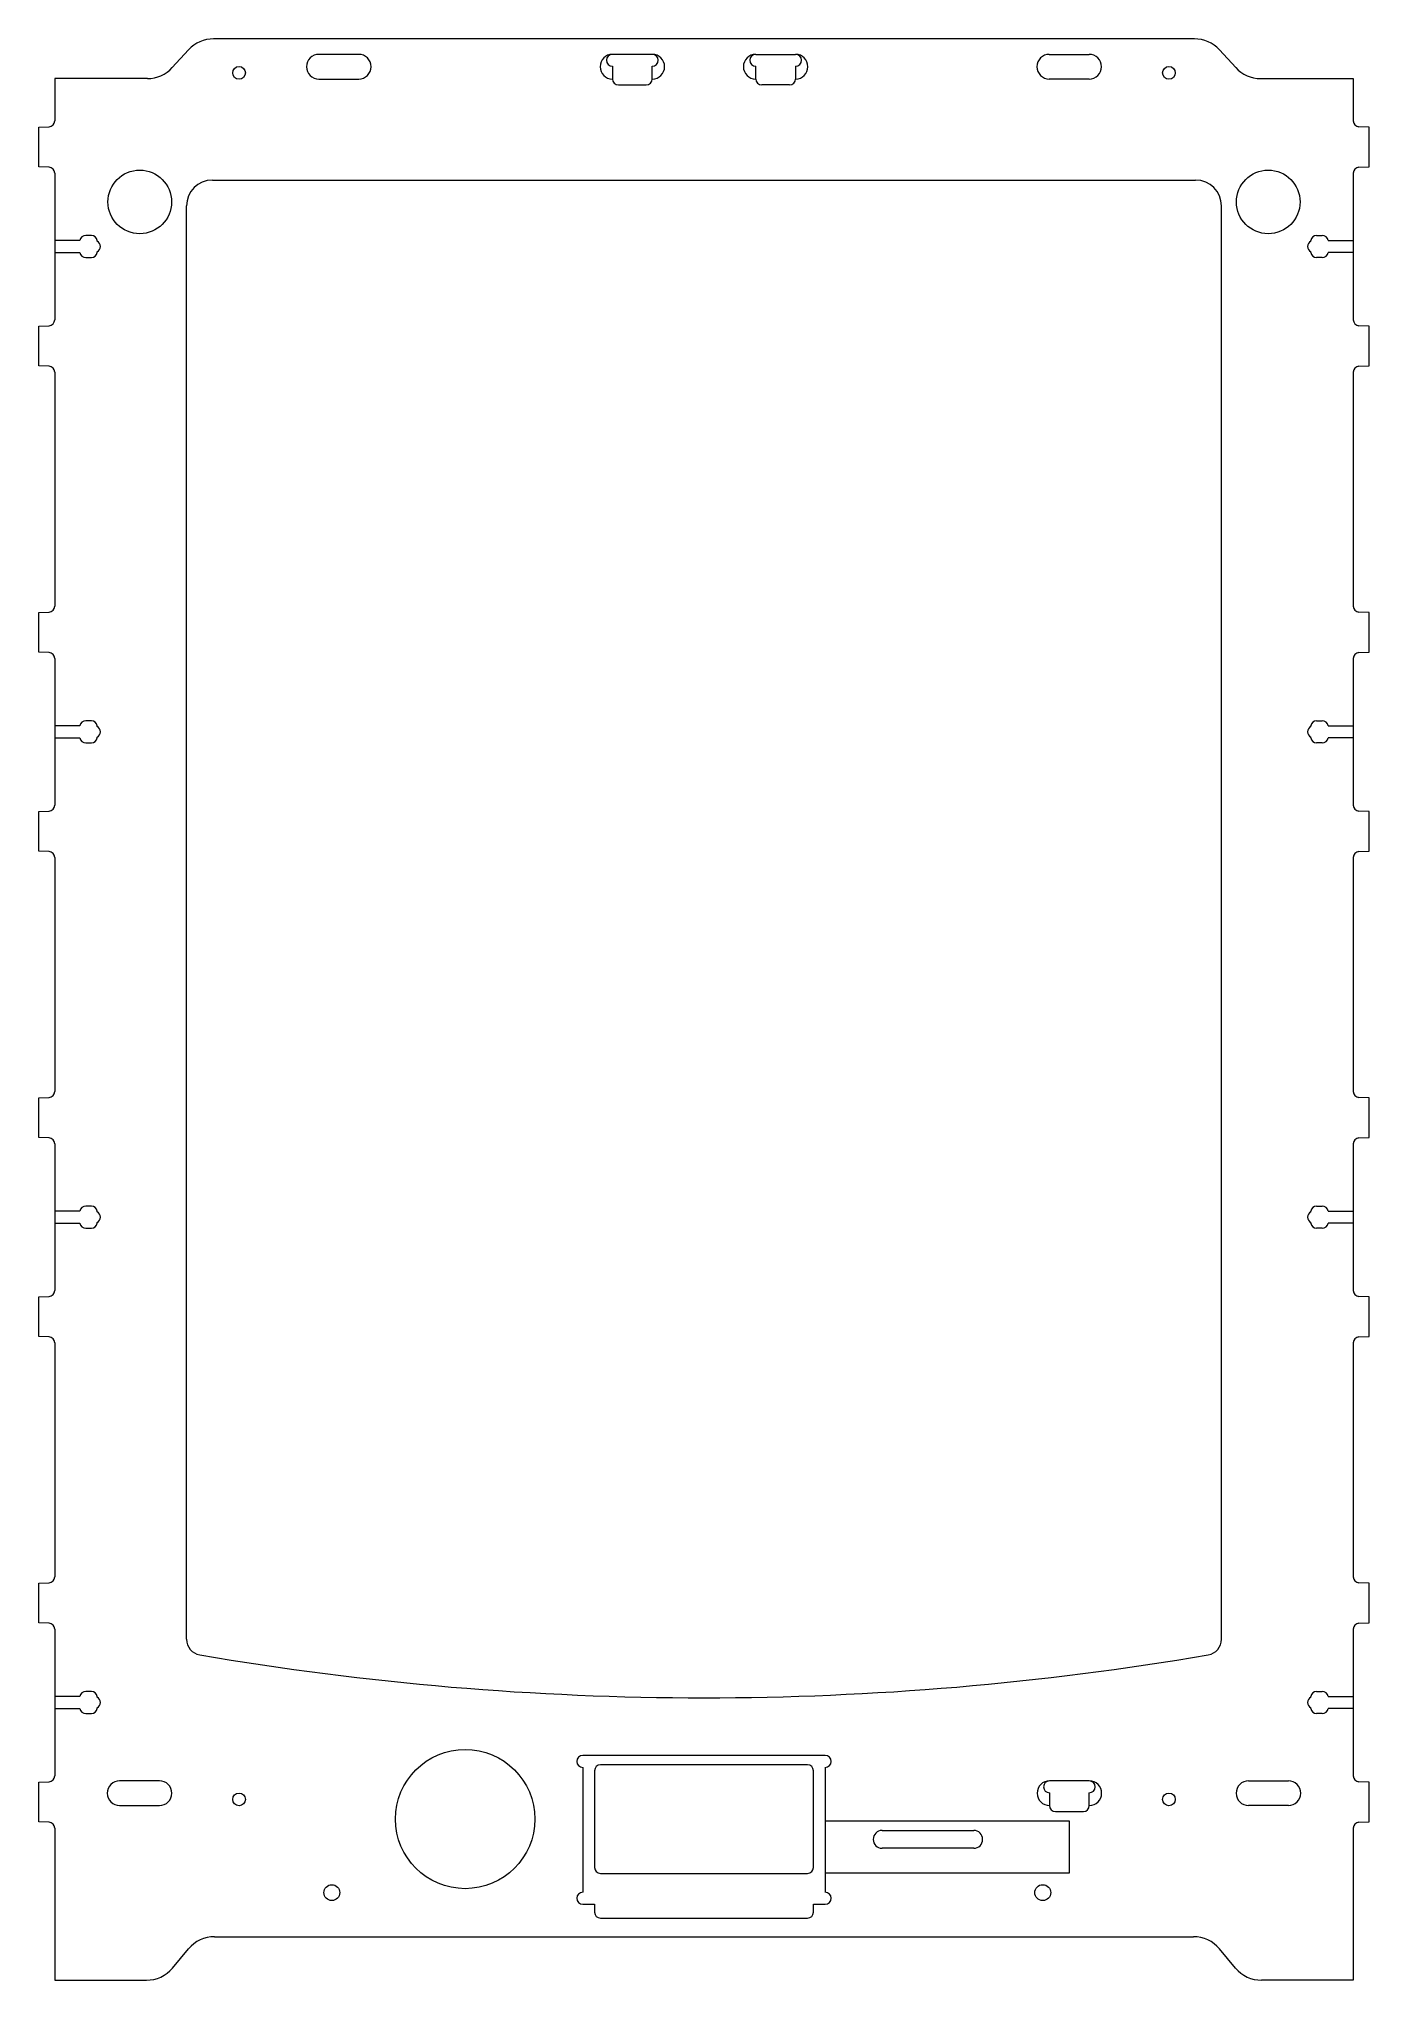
# Model space of a CAD drawing. Header units: millimetres. Extents: x -167 to 167, y -194 to 294.
import ezdxf

# ---------------------------------------------------------------- set-up
doc = ezdxf.new("R2010")
doc.units = ezdxf.units.MM

msp = doc.modelspace()

# ---------------------------------------------------------------- linework, layer by layer
at = {"color": 7, "linetype": 'Continuous', "lineweight": 15}
for p, q in [((123.2, 294), (-123.2, 294)), ((-129.47, 291.24), (-133.57, 286.76)), ((-86.75, 290.1), (-96.75, 290.1)), ((-13, 290.1), (-23, 290.1)), ((13, 290.1), (23, 290.1)), ((86.75, 290.1), (96.75, 290.1)), ((129.47, 291.24), (133.57, 286.76)), ((-163.1, 284), (-163.1, 273.39)), ((-139.84, 284), (-163.1, 284)), ((-96.75, 283.9), (-86.75, 283.9)), ((-23, 287.1), (-23, 283.9)), ((-13, 283.9), (-13, 287.1)), ((13, 283.9), (13, 287.1)), ((23, 287.1), (23, 283.9)), ((96.75, 283.9), (86.75, 283.9)), ((139.84, 284), (163.1, 284)), ((163.1, 284), (163.1, 273.39)), ((-21.5, 282.4), (-14.5, 282.4)), ((21.5, 282.4), (14.5, 282.4)), ((-167.1, 271.8), (-164.55, 271.89)), ((-167.1, 261.8), (-167.1, 271.8)), ((167.1, 271.8), (164.55, 271.89)), ((167.1, 261.8), (167.1, 271.8)), ((-164.55, 261.71), (-167.1, 261.8)), ((-163.1, 260.21), (-163.1, 223.39)), ((163.1, 260.21), (163.1, 223.39)), ((164.55, 261.71), (167.1, 261.8)), ((-123.5, 258.5), (123.5, 258.5)), ((-130, -108.28), (-130, 252)), ((130, -108.28), (130, 252)), ((-153.9, 244.55), (-155.3, 244.55)), ((153.9, 244.55), (155.3, 244.55)), ((-156.78, 243.3), (-163.1, 243.3)), ((-163.1, 240.3), (-156.78, 240.3)), ((-152.42, 243.14), (-152.42, 243.3)), ((-152.42, 240.3), (-152.42, 240.46)), ((152.42, 243.14), (152.42, 243.3)), ((152.42, 240.3), (152.42, 240.46)), ((156.78, 243.3), (163.1, 243.3)), ((163.1, 240.3), (156.78, 240.3)), ((-155.3, 239.05), (-153.9, 239.05)), ((155.3, 239.05), (153.9, 239.05)), ((-167.1, 221.8), (-164.55, 221.89)), ((-167.1, 211.8), (-167.1, 221.8)), ((167.1, 221.8), (164.55, 221.89)), ((167.1, 211.8), (167.1, 221.8)), ((-164.55, 211.71), (-167.1, 211.8)), ((-163.1, 210.21), (-163.1, 151.39)), ((163.1, 210.21), (163.1, 151.39)), ((164.55, 211.71), (167.1, 211.8)), ((-167.1, 149.8), (-164.55, 149.89)), ((-167.1, 139.8), (-167.1, 149.8)), ((167.1, 149.8), (164.55, 149.89)), ((167.1, 139.8), (167.1, 149.8)), ((-164.55, 139.71), (-167.1, 139.8)), ((-163.1, 138.21), (-163.1, 101.39)), ((163.1, 138.21), (163.1, 101.39)), ((164.55, 139.71), (167.1, 139.8)), ((-153.9, 122.55), (-155.3, 122.55)), ((153.9, 122.55), (155.3, 122.55)), ((-156.78, 121.3), (-163.1, 121.3)), ((-163.1, 118.3), (-156.78, 118.3)), ((-152.42, 121.14), (-152.42, 121.3)), ((-152.42, 118.3), (-152.42, 118.46)), ((152.42, 121.14), (152.42, 121.3)), ((152.42, 118.3), (152.42, 118.46)), ((156.78, 121.3), (163.1, 121.3)), ((163.1, 118.3), (156.78, 118.3)), ((-155.3, 117.05), (-153.9, 117.05)), ((155.3, 117.05), (153.9, 117.05)), ((-167.1, 99.8), (-164.55, 99.89)), ((-167.1, 89.8), (-167.1, 99.8)), ((167.1, 99.8), (164.55, 99.89)), ((167.1, 89.8), (167.1, 99.8)), ((-164.55, 89.71), (-167.1, 89.8)), ((-163.1, 88.21), (-163.1, 29.39)), ((163.1, 88.21), (163.1, 29.39)), ((164.55, 89.71), (167.1, 89.8)), ((-167.1, 27.8), (-164.55, 27.89)), ((-167.1, 17.8), (-167.1, 27.8)), ((167.1, 27.8), (164.55, 27.89)), ((167.1, 17.8), (167.1, 27.8)), ((-164.55, 17.71), (-167.1, 17.8)), ((-163.1, 16.21), (-163.1, -20.61)), ((163.1, 16.21), (163.1, -20.61)), ((164.55, 17.71), (167.1, 17.8)), ((-153.9, 0.55), (-155.3, 0.55)), ((153.9, 0.55), (155.3, 0.55)), ((-156.78, -0.7), (-163.1, -0.7)), ((-163.1, -3.7), (-156.78, -3.7)), ((-152.42, -0.86), (-152.42, -0.7)), ((-152.42, -3.7), (-152.42, -3.54)), ((152.42, -0.86), (152.42, -0.7)), ((152.42, -3.7), (152.42, -3.54)), ((156.78, -0.7), (163.1, -0.7)), ((163.1, -3.7), (156.78, -3.7)), ((-155.3, -4.95), (-153.9, -4.95)), ((155.3, -4.95), (153.9, -4.95)), ((-167.1, -22.2), (-164.55, -22.11)), ((-167.1, -32.2), (-167.1, -22.2)), ((167.1, -22.2), (164.55, -22.11)), ((167.1, -32.2), (167.1, -22.2)), ((-164.55, -32.29), (-167.1, -32.2)), ((-163.1, -33.79), (-163.1, -92.61)), ((163.1, -33.79), (163.1, -92.61)), ((164.55, -32.29), (167.1, -32.2)), ((-167.1, -94.2), (-164.55, -94.11)), ((-167.1, -104.2), (-167.1, -94.2)), ((167.1, -94.2), (164.55, -94.11)), ((167.1, -104.2), (167.1, -94.2)), ((-164.55, -104.29), (-167.1, -104.2)), ((-163.1, -105.79), (-163.1, -142.61)), ((163.1, -105.79), (163.1, -142.61)), ((164.55, -104.29), (167.1, -104.2)), ((-153.9, -121.45), (-155.3, -121.45)), ((153.9, -121.45), (155.3, -121.45)), ((-156.78, -122.7), (-163.1, -122.7)), ((-163.1, -125.7), (-156.78, -125.7)), ((-152.42, -122.86), (-152.42, -122.7)), ((-152.42, -125.7), (-152.42, -125.54)), ((152.42, -122.86), (152.42, -122.7)), ((152.42, -125.7), (152.42, -125.54)), ((156.78, -122.7), (163.1, -122.7)), ((163.1, -125.7), (156.78, -125.7)), ((-155.3, -126.95), (-153.9, -126.95)), ((155.3, -126.95), (153.9, -126.95)), ((30.45, -137.5), (-30.45, -137.5)), ((-30.45, -140.5), (-30.45, -171.9)), ((-27.5, -141.35), (-27.5, -165.66)), ((26, -139.85), (-26, -139.85)), ((27.5, -165.66), (27.5, -141.35)), ((30.45, -140.5), (30.45, -171.9)), ((-167.1, -144.2), (-164.55, -144.11)), ((-167.1, -154.2), (-167.1, -144.2)), ((-136.8, -143.9), (-146.8, -143.9)), ((96.8, -143.9), (86.8, -143.9)), ((136.8, -143.9), (146.8, -143.9)), ((167.1, -144.2), (164.55, -144.11)), ((167.1, -154.2), (167.1, -144.2)), ((-146.8, -150.1), (-136.8, -150.1)), ((86.8, -146.9), (86.8, -150.1)), ((96.8, -150.1), (96.8, -146.9)), ((146.8, -150.1), (136.8, -150.1)), ((-164.55, -154.29), (-167.1, -154.2)), ((-163.1, -155.79), (-163.1, -194)), ((91.8, -154), (30.45, -154)), ((88.3, -151.6), (95.3, -151.6)), ((91.8, -167), (91.8, -154)), ((163.1, -155.79), (163.1, -194)), ((164.55, -154.29), (167.1, -154.2)), ((44.75, -156.35), (67.75, -156.35)), ((67.75, -160.85), (44.75, -160.85)), ((-26, -167.16), (26, -167.16)), ((30.45, -167), (91.8, -167)), ((-30.45, -174.9), (-27.5, -174.9)), ((-27.5, -174.9), (-27.5, -176.9)), ((27.5, -176.9), (27.5, -174.9)), ((27.5, -174.9), (30.45, -174.9)), ((-26, -178.4), (26, -178.4)), ((-122.98, -183.09), (122.98, -183.09)), ((-133.55, -190.96), (-129.5, -186.13)), ((133.55, -190.96), (129.5, -186.13)), ((-163.1, -194), (-140.06, -194)), ((163.1, -194), (140.06, -194))]:
    msp.add_line(p, q, dxfattribs=at)
for centre, radius in [((-116.8, 285.45), 1.6), ((116.8, 285.45), 1.6), ((-141.75, 253), 8), ((141.75, 253), 8), ((-60, -153.5), 17.5), ((-116.8, -148.55), 1.6), ((116.8, -148.55), 1.6), ((-93.5, -172), 2), ((85.1, -172), 2)]:
    msp.add_circle(centre, radius, dxfattribs=at)
for centre, radius, start, end in [((-123.2, 285.5), 8.5, 90, 137.5345), ((123.2, 285.5), 8.5, 42.4655, 90), ((-96.75, 287), 3.1, 90, 270), ((-86.75, 287), 3.1, 270, 90), ((-23, 287), 3.1, 90, 270), ((-23, 288.6), 1.5, 90, 270), ((-13, 287), 3.1, 270, 90), ((-13, 288.6), 1.5, 270, 90), ((13, 287), 3.1, 90, 270), ((13, 288.6), 1.5, 90, 270), ((23, 287), 3.1, 270, 90), ((23, 288.6), 1.5, 270, 90), ((86.75, 287), 3.1, 90, 270), ((96.75, 287), 3.1, 270, 90), ((-139.84, 292.5), 8.5, 270, 317.5345), ((-21.5, 283.9), 1.5, 180, 270), ((-14.5, 283.9), 1.5, 270, 360), ((14.5, 283.9), 1.5, 180, 270), ((21.5, 283.9), 1.5, 270, 360), ((139.84, 292.5), 8.5, 222.4655, 270), ((-164.6, 273.39), 1.5, 272, 360), ((164.6, 273.39), 1.5, 180, 268), ((-164.6, 260.21), 1.5, 0, 88), ((164.6, 260.21), 1.5, 92, 180), ((-123.5, 252), 6.5, 90, 180), ((123.5, 252), 6.5, 0, 90), ((-155.3, 243.05), 1.5, 90, 170.4059), ((-153.9, 243.05), 1.5, 9.5941, 90), ((153.9, 243.05), 1.5, 90, 170.4059), ((155.3, 243.05), 1.5, 9.5941, 90), ((-155.3, 240.55), 1.5, 189.5941, 270), ((-153.9, 240.55), 1.5, 270, 350.4059), ((-153.1, 241.8), 1.5, 296.9158, 63.0842), ((153.1, 241.8), 1.5, 116.9158, 243.0842), ((153.9, 240.55), 1.5, 189.5941, 270), ((155.3, 240.55), 1.5, 270, 350.4059), ((-164.6, 223.39), 1.5, 272, 0), ((164.6, 223.39), 1.5, 180, 268), ((-164.6, 210.21), 1.5, 0, 88), ((164.6, 210.21), 1.5, 92, 180), ((-164.6, 151.39), 1.5, 272, 0), ((164.6, 151.39), 1.5, 180, 268), ((-164.6, 138.21), 1.5, 0, 88), ((164.6, 138.21), 1.5, 92, 180), ((-155.3, 121.05), 1.5, 90, 170.4059), ((-153.9, 121.05), 1.5, 9.5941, 90), ((153.9, 121.05), 1.5, 90, 170.4059), ((155.3, 121.05), 1.5, 9.5941, 90), ((-155.3, 118.55), 1.5, 189.5941, 270), ((-153.9, 118.55), 1.5, 270, 350.4059), ((-153.1, 119.8), 1.5, 296.9158, 63.0842), ((153.1, 119.8), 1.5, 116.9158, 243.0842), ((153.9, 118.55), 1.5, 189.5941, 270), ((155.3, 118.55), 1.5, 270, 350.4059), ((-164.6, 101.39), 1.5, 272, 360), ((164.6, 101.39), 1.5, 180, 268), ((-164.6, 88.21), 1.5, 0, 88), ((164.6, 88.21), 1.5, 92, 180), ((-164.6, 29.39), 1.5, 272, 0), ((164.6, 29.39), 1.5, 180, 268), ((-164.6, 16.21), 1.5, 0, 88), ((164.6, 16.21), 1.5, 92, 180), ((-155.3, -0.95), 1.5, 90, 170.4059), ((-153.9, -0.95), 1.5, 9.5941, 90), ((153.9, -0.95), 1.5, 90, 170.4059), ((155.3, -0.95), 1.5, 9.5941, 90), ((-155.3, -3.45), 1.5, 189.5941, 270), ((-153.9, -3.45), 1.5, 270, 350.4059), ((-153.1, -2.2), 1.5, 296.9158, 63.0842), ((153.1, -2.2), 1.5, 116.9158, 243.0842), ((153.9, -3.45), 1.5, 189.5941, 270), ((155.3, -3.45), 1.5, 270, 350.4059), ((-164.6, -20.61), 1.5, 272, 0), ((164.6, -20.61), 1.5, 180, 268), ((-164.6, -33.79), 1.5, 0, 88), ((164.6, -33.79), 1.5, 92, 180), ((-164.6, -92.61), 1.5, 272, 0), ((164.6, -92.61), 1.5, 180, 268), ((-164.6, -105.79), 1.5, 0, 88), ((164.6, -105.79), 1.5, 92, 180), ((-126, -108.28), 4, 180, 260.2761), ((0, 627), 750, 260.27608, 279.72392), ((126, -108.28), 4, 279.7239, 0), ((-155.3, -122.95), 1.5, 90, 170.4059), ((-153.9, -122.95), 1.5, 9.5941, 90), ((153.9, -122.95), 1.5, 90, 170.4059), ((155.3, -122.95), 1.5, 9.5941, 90), ((-155.3, -125.45), 1.5, 189.5941, 270), ((-153.9, -125.45), 1.5, 270, 350.4059), ((-153.1, -124.2), 1.5, 296.9158, 63.0842), ((153.1, -124.2), 1.5, 116.9158, 243.0842), ((153.9, -125.45), 1.5, 189.5941, 270), ((155.3, -125.45), 1.5, 270, 350.4059), ((-30.45, -139), 1.5, 90, 270), ((-26, -141.35), 1.5, 90, 180), ((26, -141.35), 1.5, 0, 90), ((30.45, -139), 1.5, 270, 90), ((-164.6, -142.61), 1.5, 272, 0), ((-146.8, -147), 3.1, 90, 270), ((-136.8, -147), 3.1, 270, 90), ((86.8, -147), 3.1, 90, 270), ((86.8, -145.4), 1.5, 90, 270), ((96.8, -147), 3.1, 270, 90), ((96.8, -145.4), 1.5, 270, 90), ((136.8, -147), 3.1, 90, 270), ((146.8, -147), 3.1, 270, 90), ((164.6, -142.61), 1.5, 180, 268), ((88.3, -150.1), 1.5, 180, 270), ((95.3, -150.1), 1.5, 270, 360), ((-164.6, -155.79), 1.5, 0, 88), ((164.6, -155.79), 1.5, 92, 180), ((44.75, -158.6), 2.25, 90, 270), ((67.75, -158.6), 2.25, 270, 90), ((-26, -165.66), 1.5, 180, 270), ((26, -165.66), 1.5, 270, 0), ((-30.45, -173.4), 1.5, 90, 270), ((30.45, -173.4), 1.5, 270, 90), ((-26, -176.9), 1.5, 180, 270), ((26, -176.9), 1.5, 270, 0), ((-122.98, -191.59), 8.5, 90, 140), ((122.98, -191.59), 8.5, 40, 90), ((-140.06, -185.5), 8.5, 270, 320), ((140.06, -185.5), 8.5, 220, 270)]:
    msp.add_arc(centre, radius, start, end, dxfattribs=at)

doc.saveas('drawing.dxf')
